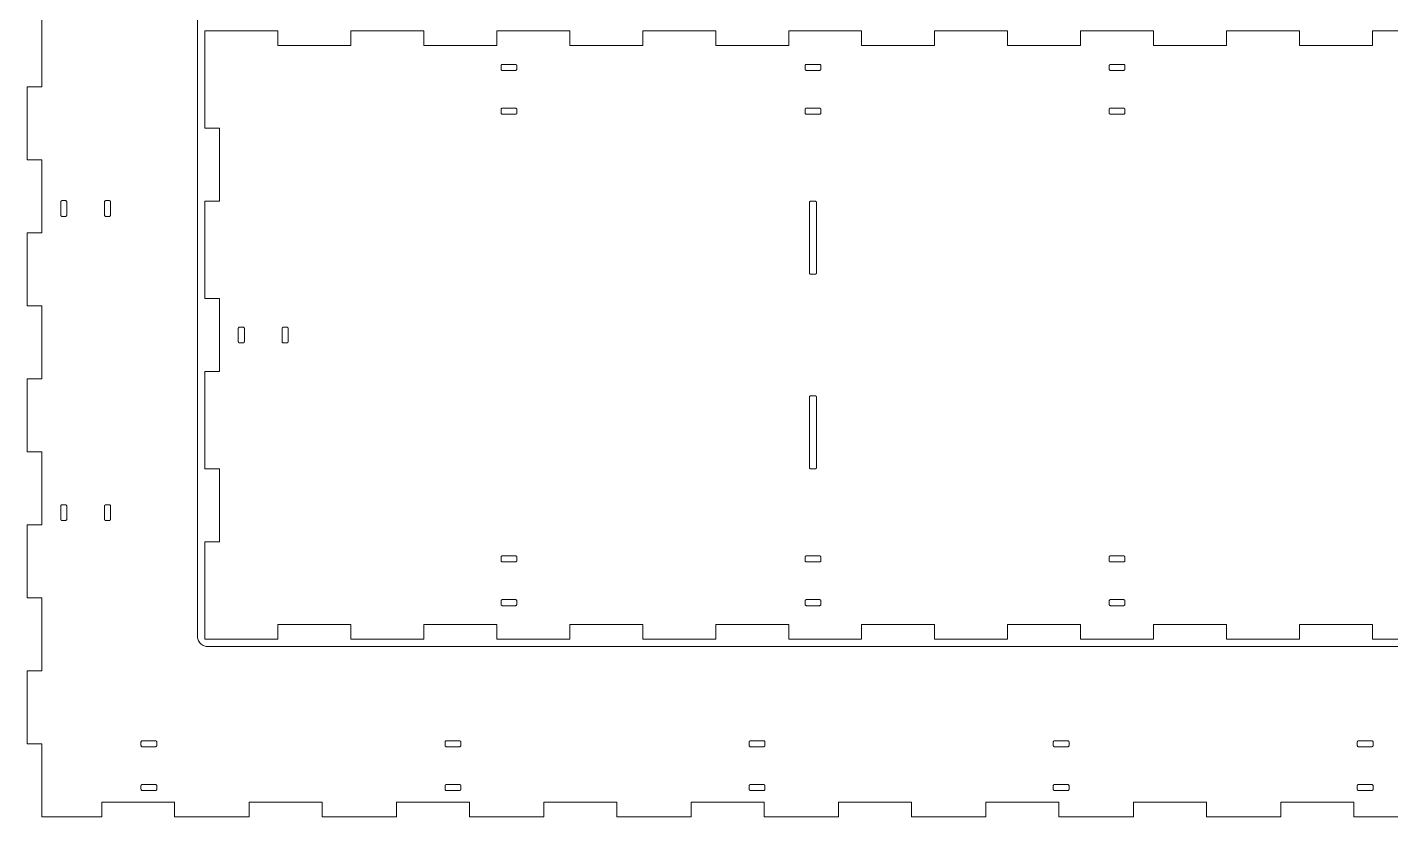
# Model space of a CAD drawing. Header units: millimetres. Extents: x 0 to 3016, y 0 to 2002.
# Drawn here: x 2016 to 2576, y 0 to 324 of the extents above; entities that cross this region are included whole.
import ezdxf

# ---------------------------------------------------------------- set-up
doc = ezdxf.new("R2010")
doc.units = ezdxf.units.MM
doc.layers.add('CORTE', color=1, linetype='Continuous', lineweight=0)

msp = doc.modelspace()

# ---------------------------------------------------------------- linework, layer by layer
at = {"layer": 'CORTE'}
for points in [[(2086, 676), (2086, 74), (2086.025151, 73.552142), (2086.100288, 73.109916), (2086.224467, 72.678884), (2086.396125, 72.264465), (2086.613103, 71.871872), (2086.872674, 71.506041), (2087.171573, 71.171573), (2087.506041, 70.872674), (2087.871872, 70.613103), (2088.264465, 70.396125), (2088.678884, 70.224467), (2089.109916, 70.100288), (2089.552142, 70.025151), (2090, 70), (2942, 70)], [(2022, 330), (2022, 300), (2016, 300), (2016, 270), (2022, 270), (2022, 240), (2016, 240), (2016, 210), (2022, 210), (2022, 180), (2016, 180), (2016, 150), (2022, 150), (2022, 120), (2016, 120), (2016, 90), (2022, 90), (2022, 60), (2016, 60), (2016, 30), (2022, 30), (2022, 0), (2046.588235, 0), (2046.588235, 6), (2076.588235, 6), (2076.588235, 0), (2107.176471, 0), (2107.176471, 6), (2137.176471, 6), (2137.176471, 0), (2167.764706, 0), (2167.764706, 6), (2197.764706, 6), (2197.764706, 0), (2228.352941, 0), (2228.352941, 6), (2258.352941, 6), (2258.352941, 0), (2288.941176, 0), (2288.941176, 6), (2318.941176, 6), (2318.941176, 0), (2349.529412, 0), (2349.529412, 6), (2379.529412, 6), (2379.529412, 0), (2410.117647, 0), (2410.117647, 6), (2440.117647, 6), (2440.117647, 0), (2470.705882, 0), (2470.705882, 6), (2500.705882, 6), (2500.705882, 0), (2531.294118, 0), (2531.294118, 6), (2561.294118, 6), (2561.294118, 0), (2591.882353, 0)], [(2599, 323), (2569, 323), (2569, 317), (2539, 317), (2539, 323), (2509, 323), (2509, 317), (2479, 317), (2479, 323), (2449, 323), (2449, 317), (2419, 317), (2419, 323), (2389, 323), (2389, 317), (2359, 317), (2359, 323), (2329, 323), (2329, 317), (2299, 317), (2299, 323), (2269, 323), (2269, 317), (2239, 317), (2239, 323), (2209, 323), (2209, 317), (2179, 317), (2179, 323), (2149, 323), (2149, 317), (2119, 317), (2119, 323), (2089, 323), (2089, 283), (2095, 283), (2095, 253), (2089, 253), (2089, 213), (2095, 213), (2095, 183), (2089, 183), (2089, 143), (2095, 143), (2095, 113), (2089, 113), (2089, 73), (2089, 73), (2119, 73), (2119, 79), (2149, 79), (2149, 73), (2179, 73), (2179, 79), (2209, 79), (2209, 73), (2239, 73), (2239, 79), (2269, 79), (2269, 73), (2299, 73), (2299, 79), (2329, 79), (2329, 73), (2359, 73), (2359, 79), (2389, 79), (2389, 73), (2419, 73), (2419, 79), (2449, 79), (2449, 73), (2479, 73), (2479, 79), (2509, 79), (2509, 73), (2539, 73), (2539, 79), (2569, 79), (2569, 73), (2599, 73)]]:
    msp.add_lwpolyline(points, dxfattribs=at)
for points in [[(2216.65, 306.75), (2216.717179, 306.753773), (2216.783513, 306.765043), (2216.848167, 306.78367), (2216.91033, 306.809419), (2216.969219, 306.841965), (2217.024094, 306.880901), (2217.074264, 306.925736), (2217.119099, 306.975906), (2217.158035, 307.030781), (2217.190581, 307.08967), (2217.21633, 307.151833), (2217.234957, 307.216487), (2217.246227, 307.282821), (2217.25, 307.35), (2217.25, 308.65), (2217.246227, 308.717179), (2217.234957, 308.783513), (2217.21633, 308.848167), (2217.190581, 308.91033), (2217.158035, 308.969219), (2217.119099, 309.024094), (2217.074264, 309.074264), (2217.024094, 309.119099), (2216.969219, 309.158035), (2216.91033, 309.190581), (2216.848167, 309.21633), (2216.783513, 309.234957), (2216.717179, 309.246227), (2216.65, 309.25), (2211.35, 309.25), (2211.282821, 309.246227), (2211.216487, 309.234957), (2211.151833, 309.21633), (2211.08967, 309.190581), (2211.030781, 309.158035), (2210.975906, 309.119099), (2210.925736, 309.074264), (2210.880901, 309.024094), (2210.841965, 308.969219), (2210.809419, 308.91033), (2210.78367, 308.848167), (2210.765043, 308.783513), (2210.753773, 308.717179), (2210.75, 308.65), (2210.75, 307.35), (2210.753773, 307.282821), (2210.765043, 307.216487), (2210.78367, 307.151833), (2210.809419, 307.08967), (2210.841965, 307.030781), (2210.880901, 306.975906), (2210.925736, 306.925736), (2210.975906, 306.880901), (2211.030781, 306.841965), (2211.08967, 306.809419), (2211.151833, 306.78367), (2211.216487, 306.765043), (2211.282821, 306.753773), (2211.35, 306.75)], [(2341.65, 306.75), (2341.717179, 306.753773), (2341.783513, 306.765043), (2341.848167, 306.78367), (2341.91033, 306.809419), (2341.969219, 306.841965), (2342.024094, 306.880901), (2342.074264, 306.925736), (2342.119099, 306.975906), (2342.158035, 307.030781), (2342.190581, 307.08967), (2342.21633, 307.151833), (2342.234957, 307.216487), (2342.246227, 307.282821), (2342.25, 307.35), (2342.25, 308.65), (2342.246227, 308.717179), (2342.234957, 308.783513), (2342.21633, 308.848167), (2342.190581, 308.91033), (2342.158035, 308.969219), (2342.119099, 309.024094), (2342.074264, 309.074264), (2342.024094, 309.119099), (2341.969219, 309.158035), (2341.91033, 309.190581), (2341.848167, 309.21633), (2341.783513, 309.234957), (2341.717179, 309.246227), (2341.65, 309.25), (2336.35, 309.25), (2336.282821, 309.246227), (2336.216487, 309.234957), (2336.151833, 309.21633), (2336.08967, 309.190581), (2336.030781, 309.158035), (2335.975906, 309.119099), (2335.925736, 309.074264), (2335.880901, 309.024094), (2335.841965, 308.969219), (2335.809419, 308.91033), (2335.78367, 308.848167), (2335.765043, 308.783513), (2335.753773, 308.717179), (2335.75, 308.65), (2335.75, 307.35), (2335.753773, 307.282821), (2335.765043, 307.216487), (2335.78367, 307.151833), (2335.809419, 307.08967), (2335.841965, 307.030781), (2335.880901, 306.975906), (2335.925736, 306.925736), (2335.975906, 306.880901), (2336.030781, 306.841965), (2336.08967, 306.809419), (2336.151833, 306.78367), (2336.216487, 306.765043), (2336.282821, 306.753773), (2336.35, 306.75)], [(2466.65, 306.75), (2466.717179, 306.753773), (2466.783513, 306.765043), (2466.848167, 306.78367), (2466.91033, 306.809419), (2466.969219, 306.841965), (2467.024094, 306.880901), (2467.074264, 306.925736), (2467.119099, 306.975906), (2467.158035, 307.030781), (2467.190581, 307.08967), (2467.21633, 307.151833), (2467.234957, 307.216487), (2467.246227, 307.282821), (2467.25, 307.35), (2467.25, 308.65), (2467.246227, 308.717179), (2467.234957, 308.783513), (2467.21633, 308.848167), (2467.190581, 308.91033), (2467.158035, 308.969219), (2467.119099, 309.024094), (2467.074264, 309.074264), (2467.024094, 309.119099), (2466.969219, 309.158035), (2466.91033, 309.190581), (2466.848167, 309.21633), (2466.783513, 309.234957), (2466.717179, 309.246227), (2466.65, 309.25), (2461.35, 309.25), (2461.282821, 309.246227), (2461.216487, 309.234957), (2461.151833, 309.21633), (2461.08967, 309.190581), (2461.030781, 309.158035), (2460.975906, 309.119099), (2460.925736, 309.074264), (2460.880901, 309.024094), (2460.841965, 308.969219), (2460.809419, 308.91033), (2460.78367, 308.848167), (2460.765043, 308.783513), (2460.753773, 308.717179), (2460.75, 308.65), (2460.75, 307.35), (2460.753773, 307.282821), (2460.765043, 307.216487), (2460.78367, 307.151833), (2460.809419, 307.08967), (2460.841965, 307.030781), (2460.880901, 306.975906), (2460.925736, 306.925736), (2460.975906, 306.880901), (2461.030781, 306.841965), (2461.08967, 306.809419), (2461.151833, 306.78367), (2461.216487, 306.765043), (2461.282821, 306.753773), (2461.35, 306.75)], [(2216.65, 288.75), (2216.717179, 288.753773), (2216.783513, 288.765043), (2216.848167, 288.78367), (2216.91033, 288.809419), (2216.969219, 288.841965), (2217.024094, 288.880901), (2217.074264, 288.925736), (2217.119099, 288.975906), (2217.158035, 289.030781), (2217.190581, 289.08967), (2217.21633, 289.151833), (2217.234957, 289.216487), (2217.246227, 289.282821), (2217.25, 289.35), (2217.25, 290.65), (2217.246227, 290.717179), (2217.234957, 290.783513), (2217.21633, 290.848167), (2217.190581, 290.91033), (2217.158035, 290.969219), (2217.119099, 291.024094), (2217.074264, 291.074264), (2217.024094, 291.119099), (2216.969219, 291.158035), (2216.91033, 291.190581), (2216.848167, 291.21633), (2216.783513, 291.234957), (2216.717179, 291.246227), (2216.65, 291.25), (2211.35, 291.25), (2211.282821, 291.246227), (2211.216487, 291.234957), (2211.151833, 291.21633), (2211.08967, 291.190581), (2211.030781, 291.158035), (2210.975906, 291.119099), (2210.925736, 291.074264), (2210.880901, 291.024094), (2210.841965, 290.969219), (2210.809419, 290.91033), (2210.78367, 290.848167), (2210.765043, 290.783513), (2210.753773, 290.717179), (2210.75, 290.65), (2210.75, 289.35), (2210.753773, 289.282821), (2210.765043, 289.216487), (2210.78367, 289.151833), (2210.809419, 289.08967), (2210.841965, 289.030781), (2210.880901, 288.975906), (2210.925736, 288.925736), (2210.975906, 288.880901), (2211.030781, 288.841965), (2211.08967, 288.809419), (2211.151833, 288.78367), (2211.216487, 288.765043), (2211.282821, 288.753773), (2211.35, 288.75)], [(2341.65, 288.75), (2341.717179, 288.753773), (2341.783513, 288.765043), (2341.848167, 288.78367), (2341.91033, 288.809419), (2341.969219, 288.841965), (2342.024094, 288.880901), (2342.074264, 288.925736), (2342.119099, 288.975906), (2342.158035, 289.030781), (2342.190581, 289.08967), (2342.21633, 289.151833), (2342.234957, 289.216487), (2342.246227, 289.282821), (2342.25, 289.35), (2342.25, 290.65), (2342.246227, 290.717179), (2342.234957, 290.783513), (2342.21633, 290.848167), (2342.190581, 290.91033), (2342.158035, 290.969219), (2342.119099, 291.024094), (2342.074264, 291.074264), (2342.024094, 291.119099), (2341.969219, 291.158035), (2341.91033, 291.190581), (2341.848167, 291.21633), (2341.783513, 291.234957), (2341.717179, 291.246227), (2341.65, 291.25), (2336.35, 291.25), (2336.282821, 291.246227), (2336.216487, 291.234957), (2336.151833, 291.21633), (2336.08967, 291.190581), (2336.030781, 291.158035), (2335.975906, 291.119099), (2335.925736, 291.074264), (2335.880901, 291.024094), (2335.841965, 290.969219), (2335.809419, 290.91033), (2335.78367, 290.848167), (2335.765043, 290.783513), (2335.753773, 290.717179), (2335.75, 290.65), (2335.75, 289.35), (2335.753773, 289.282821), (2335.765043, 289.216487), (2335.78367, 289.151833), (2335.809419, 289.08967), (2335.841965, 289.030781), (2335.880901, 288.975906), (2335.925736, 288.925736), (2335.975906, 288.880901), (2336.030781, 288.841965), (2336.08967, 288.809419), (2336.151833, 288.78367), (2336.216487, 288.765043), (2336.282821, 288.753773), (2336.35, 288.75)], [(2466.65, 288.75), (2466.717179, 288.753773), (2466.783513, 288.765043), (2466.848167, 288.78367), (2466.91033, 288.809419), (2466.969219, 288.841965), (2467.024094, 288.880901), (2467.074264, 288.925736), (2467.119099, 288.975906), (2467.158035, 289.030781), (2467.190581, 289.08967), (2467.21633, 289.151833), (2467.234957, 289.216487), (2467.246227, 289.282821), (2467.25, 289.35), (2467.25, 290.65), (2467.246227, 290.717179), (2467.234957, 290.783513), (2467.21633, 290.848167), (2467.190581, 290.91033), (2467.158035, 290.969219), (2467.119099, 291.024094), (2467.074264, 291.074264), (2467.024094, 291.119099), (2466.969219, 291.158035), (2466.91033, 291.190581), (2466.848167, 291.21633), (2466.783513, 291.234957), (2466.717179, 291.246227), (2466.65, 291.25), (2461.35, 291.25), (2461.282821, 291.246227), (2461.216487, 291.234957), (2461.151833, 291.21633), (2461.08967, 291.190581), (2461.030781, 291.158035), (2460.975906, 291.119099), (2460.925736, 291.074264), (2460.880901, 291.024094), (2460.841965, 290.969219), (2460.809419, 290.91033), (2460.78367, 290.848167), (2460.765043, 290.783513), (2460.753773, 290.717179), (2460.75, 290.65), (2460.75, 289.35), (2460.753773, 289.282821), (2460.765043, 289.216487), (2460.78367, 289.151833), (2460.809419, 289.08967), (2460.841965, 289.030781), (2460.880901, 288.975906), (2460.925736, 288.925736), (2460.975906, 288.880901), (2461.030781, 288.841965), (2461.08967, 288.809419), (2461.151833, 288.78367), (2461.216487, 288.765043), (2461.282821, 288.753773), (2461.35, 288.75)], [(2032.25, 252.65), (2032.246227, 252.717179), (2032.234957, 252.783513), (2032.21633, 252.848167), (2032.190581, 252.91033), (2032.158035, 252.969219), (2032.119099, 253.024094), (2032.074264, 253.074264), (2032.024094, 253.119099), (2031.969219, 253.158035), (2031.91033, 253.190581), (2031.848167, 253.21633), (2031.783513, 253.234957), (2031.717179, 253.246227), (2031.65, 253.25), (2030.35, 253.25), (2030.282821, 253.246227), (2030.216487, 253.234957), (2030.151833, 253.21633), (2030.08967, 253.190581), (2030.030781, 253.158035), (2029.975906, 253.119099), (2029.925736, 253.074264), (2029.880901, 253.024094), (2029.841965, 252.969219), (2029.809419, 252.91033), (2029.78367, 252.848167), (2029.765043, 252.783513), (2029.753773, 252.717179), (2029.75, 252.65), (2029.75, 247.35), (2029.753773, 247.282821), (2029.765043, 247.216487), (2029.78367, 247.151833), (2029.809419, 247.08967), (2029.841965, 247.030781), (2029.880901, 246.975906), (2029.925736, 246.925736), (2029.975906, 246.880901), (2030.030781, 246.841965), (2030.08967, 246.809419), (2030.151833, 246.78367), (2030.216487, 246.765043), (2030.282821, 246.753773), (2030.35, 246.75), (2031.65, 246.75), (2031.717179, 246.753773), (2031.783513, 246.765043), (2031.848167, 246.78367), (2031.91033, 246.809419), (2031.969219, 246.841965), (2032.024094, 246.880901), (2032.074264, 246.925736), (2032.119099, 246.975906), (2032.158035, 247.030781), (2032.190581, 247.08967), (2032.21633, 247.151833), (2032.234957, 247.216487), (2032.246227, 247.282821), (2032.25, 247.35)], [(2050.25, 252.65), (2050.246227, 252.717179), (2050.234957, 252.783513), (2050.21633, 252.848167), (2050.190581, 252.91033), (2050.158035, 252.969219), (2050.119099, 253.024094), (2050.074264, 253.074264), (2050.024094, 253.119099), (2049.969219, 253.158035), (2049.91033, 253.190581), (2049.848167, 253.21633), (2049.783513, 253.234957), (2049.717179, 253.246227), (2049.65, 253.25), (2048.35, 253.25), (2048.282821, 253.246227), (2048.216487, 253.234957), (2048.151833, 253.21633), (2048.08967, 253.190581), (2048.030781, 253.158035), (2047.975906, 253.119099), (2047.925736, 253.074264), (2047.880901, 253.024094), (2047.841965, 252.969219), (2047.809419, 252.91033), (2047.78367, 252.848167), (2047.765043, 252.783513), (2047.753773, 252.717179), (2047.75, 252.65), (2047.75, 247.35), (2047.753773, 247.282821), (2047.765043, 247.216487), (2047.78367, 247.151833), (2047.809419, 247.08967), (2047.841965, 247.030781), (2047.880901, 246.975906), (2047.925736, 246.925736), (2047.975906, 246.880901), (2048.030781, 246.841965), (2048.08967, 246.809419), (2048.151833, 246.78367), (2048.216487, 246.765043), (2048.282821, 246.753773), (2048.35, 246.75), (2049.65, 246.75), (2049.717179, 246.753773), (2049.783513, 246.765043), (2049.848167, 246.78367), (2049.91033, 246.809419), (2049.969219, 246.841965), (2050.024094, 246.880901), (2050.074264, 246.925736), (2050.119099, 246.975906), (2050.158035, 247.030781), (2050.190581, 247.08967), (2050.21633, 247.151833), (2050.234957, 247.216487), (2050.246227, 247.282821), (2050.25, 247.35)], [(2339.9, 223), (2339.967179, 223.003773), (2340.033513, 223.015043), (2340.098167, 223.03367), (2340.16033, 223.059419), (2340.219219, 223.091965), (2340.274094, 223.130901), (2340.324264, 223.175736), (2340.369099, 223.225906), (2340.408035, 223.280781), (2340.440581, 223.33967), (2340.46633, 223.401833), (2340.484957, 223.466487), (2340.496227, 223.532821), (2340.5, 223.6), (2340.5, 252.4), (2340.496227, 252.467179), (2340.484957, 252.533513), (2340.46633, 252.598167), (2340.440581, 252.66033), (2340.408035, 252.719219), (2340.369099, 252.774094), (2340.324264, 252.824264), (2340.274094, 252.869099), (2340.219219, 252.908035), (2340.16033, 252.940581), (2340.098167, 252.96633), (2340.033513, 252.984957), (2339.967179, 252.996227), (2339.9, 253), (2338.1, 253), (2338.032821, 252.996227), (2337.966487, 252.984957), (2337.901833, 252.96633), (2337.83967, 252.940581), (2337.780781, 252.908035), (2337.725906, 252.869099), (2337.675736, 252.824264), (2337.630901, 252.774094), (2337.591965, 252.719219), (2337.559419, 252.66033), (2337.53367, 252.598167), (2337.515043, 252.533513), (2337.503773, 252.467179), (2337.5, 252.4), (2337.5, 223.6), (2337.503773, 223.532821), (2337.515043, 223.466487), (2337.53367, 223.401833), (2337.559419, 223.33967), (2337.591965, 223.280781), (2337.630901, 223.225906), (2337.675736, 223.175736), (2337.725906, 223.130901), (2337.780781, 223.091965), (2337.83967, 223.059419), (2337.901833, 223.03367), (2337.966487, 223.015043), (2338.032821, 223.003773), (2338.1, 223)], [(2104.65, 194.75), (2104.717179, 194.753773), (2104.783513, 194.765043), (2104.848167, 194.78367), (2104.91033, 194.809419), (2104.969219, 194.841965), (2105.024094, 194.880901), (2105.074264, 194.925736), (2105.119099, 194.975906), (2105.158035, 195.030781), (2105.190581, 195.08967), (2105.21633, 195.151833), (2105.234957, 195.216487), (2105.246227, 195.282821), (2105.25, 195.35), (2105.25, 200.65), (2105.246227, 200.717179), (2105.234957, 200.783513), (2105.21633, 200.848167), (2105.190581, 200.91033), (2105.158035, 200.969219), (2105.119099, 201.024094), (2105.074264, 201.074264), (2105.024094, 201.119099), (2104.969219, 201.158035), (2104.91033, 201.190581), (2104.848167, 201.21633), (2104.783513, 201.234957), (2104.717179, 201.246227), (2104.65, 201.25), (2103.35, 201.25), (2103.282821, 201.246227), (2103.216487, 201.234957), (2103.151833, 201.21633), (2103.08967, 201.190581), (2103.030781, 201.158035), (2102.975906, 201.119099), (2102.925736, 201.074264), (2102.880901, 201.024094), (2102.841965, 200.969219), (2102.809419, 200.91033), (2102.78367, 200.848167), (2102.765043, 200.783513), (2102.753773, 200.717179), (2102.75, 200.65), (2102.75, 195.35), (2102.753773, 195.282821), (2102.765043, 195.216487), (2102.78367, 195.151833), (2102.809419, 195.08967), (2102.841965, 195.030781), (2102.880901, 194.975906), (2102.925736, 194.925736), (2102.975906, 194.880901), (2103.030781, 194.841965), (2103.08967, 194.809419), (2103.151833, 194.78367), (2103.216487, 194.765043), (2103.282821, 194.753773), (2103.35, 194.75)], [(2122.65, 194.75), (2122.717179, 194.753773), (2122.783513, 194.765043), (2122.848167, 194.78367), (2122.91033, 194.809419), (2122.969219, 194.841965), (2123.024094, 194.880901), (2123.074264, 194.925736), (2123.119099, 194.975906), (2123.158035, 195.030781), (2123.190581, 195.08967), (2123.21633, 195.151833), (2123.234957, 195.216487), (2123.246227, 195.282821), (2123.25, 195.35), (2123.25, 200.65), (2123.246227, 200.717179), (2123.234957, 200.783513), (2123.21633, 200.848167), (2123.190581, 200.91033), (2123.158035, 200.969219), (2123.119099, 201.024094), (2123.074264, 201.074264), (2123.024094, 201.119099), (2122.969219, 201.158035), (2122.91033, 201.190581), (2122.848167, 201.21633), (2122.783513, 201.234957), (2122.717179, 201.246227), (2122.65, 201.25), (2121.35, 201.25), (2121.282821, 201.246227), (2121.216487, 201.234957), (2121.151833, 201.21633), (2121.08967, 201.190581), (2121.030781, 201.158035), (2120.975906, 201.119099), (2120.925736, 201.074264), (2120.880901, 201.024094), (2120.841965, 200.969219), (2120.809419, 200.91033), (2120.78367, 200.848167), (2120.765043, 200.783513), (2120.753773, 200.717179), (2120.75, 200.65), (2120.75, 195.35), (2120.753773, 195.282821), (2120.765043, 195.216487), (2120.78367, 195.151833), (2120.809419, 195.08967), (2120.841965, 195.030781), (2120.880901, 194.975906), (2120.925736, 194.925736), (2120.975906, 194.880901), (2121.030781, 194.841965), (2121.08967, 194.809419), (2121.151833, 194.78367), (2121.216487, 194.765043), (2121.282821, 194.753773), (2121.35, 194.75)], [(2339.9, 143), (2339.967179, 143.003773), (2340.033513, 143.015043), (2340.098167, 143.03367), (2340.16033, 143.059419), (2340.219219, 143.091965), (2340.274094, 143.130901), (2340.324264, 143.175736), (2340.369099, 143.225906), (2340.408035, 143.280781), (2340.440581, 143.33967), (2340.46633, 143.401833), (2340.484957, 143.466487), (2340.496227, 143.532821), (2340.5, 143.6), (2340.5, 172.4), (2340.496227, 172.467179), (2340.484957, 172.533513), (2340.46633, 172.598167), (2340.440581, 172.66033), (2340.408035, 172.719219), (2340.369099, 172.774094), (2340.324264, 172.824264), (2340.274094, 172.869099), (2340.219219, 172.908035), (2340.16033, 172.940581), (2340.098167, 172.96633), (2340.033513, 172.984957), (2339.967179, 172.996227), (2339.9, 173), (2338.1, 173), (2338.032821, 172.996227), (2337.966487, 172.984957), (2337.901833, 172.96633), (2337.83967, 172.940581), (2337.780781, 172.908035), (2337.725906, 172.869099), (2337.675736, 172.824264), (2337.630901, 172.774094), (2337.591965, 172.719219), (2337.559419, 172.66033), (2337.53367, 172.598167), (2337.515043, 172.533513), (2337.503773, 172.467179), (2337.5, 172.4), (2337.5, 143.6), (2337.503773, 143.532821), (2337.515043, 143.466487), (2337.53367, 143.401833), (2337.559419, 143.33967), (2337.591965, 143.280781), (2337.630901, 143.225906), (2337.675736, 143.175736), (2337.725906, 143.130901), (2337.780781, 143.091965), (2337.83967, 143.059419), (2337.901833, 143.03367), (2337.966487, 143.015043), (2338.032821, 143.003773), (2338.1, 143)], [(2032.25, 127.65), (2032.246227, 127.717179), (2032.234957, 127.783513), (2032.21633, 127.848167), (2032.190581, 127.91033), (2032.158035, 127.969219), (2032.119099, 128.024094), (2032.074264, 128.074264), (2032.024094, 128.119099), (2031.969219, 128.158035), (2031.91033, 128.190581), (2031.848167, 128.21633), (2031.783513, 128.234957), (2031.717179, 128.246227), (2031.65, 128.25), (2030.35, 128.25), (2030.282821, 128.246227), (2030.216487, 128.234957), (2030.151833, 128.21633), (2030.08967, 128.190581), (2030.030781, 128.158035), (2029.975906, 128.119099), (2029.925736, 128.074264), (2029.880901, 128.024094), (2029.841965, 127.969219), (2029.809419, 127.91033), (2029.78367, 127.848167), (2029.765043, 127.783513), (2029.753773, 127.717179), (2029.75, 127.65), (2029.75, 122.35), (2029.753773, 122.282821), (2029.765043, 122.216487), (2029.78367, 122.151833), (2029.809419, 122.08967), (2029.841965, 122.030781), (2029.880901, 121.975906), (2029.925736, 121.925736), (2029.975906, 121.880901), (2030.030781, 121.841965), (2030.08967, 121.809419), (2030.151833, 121.78367), (2030.216487, 121.765043), (2030.282821, 121.753773), (2030.35, 121.75), (2031.65, 121.75), (2031.717179, 121.753773), (2031.783513, 121.765043), (2031.848167, 121.78367), (2031.91033, 121.809419), (2031.969219, 121.841965), (2032.024094, 121.880901), (2032.074264, 121.925736), (2032.119099, 121.975906), (2032.158035, 122.030781), (2032.190581, 122.08967), (2032.21633, 122.151833), (2032.234957, 122.216487), (2032.246227, 122.282821), (2032.25, 122.35)], [(2050.25, 127.65), (2050.246227, 127.717179), (2050.234957, 127.783513), (2050.21633, 127.848167), (2050.190581, 127.91033), (2050.158035, 127.969219), (2050.119099, 128.024094), (2050.074264, 128.074264), (2050.024094, 128.119099), (2049.969219, 128.158035), (2049.91033, 128.190581), (2049.848167, 128.21633), (2049.783513, 128.234957), (2049.717179, 128.246227), (2049.65, 128.25), (2048.35, 128.25), (2048.282821, 128.246227), (2048.216487, 128.234957), (2048.151833, 128.21633), (2048.08967, 128.190581), (2048.030781, 128.158035), (2047.975906, 128.119099), (2047.925736, 128.074264), (2047.880901, 128.024094), (2047.841965, 127.969219), (2047.809419, 127.91033), (2047.78367, 127.848167), (2047.765043, 127.783513), (2047.753773, 127.717179), (2047.75, 127.65), (2047.75, 122.35), (2047.753773, 122.282821), (2047.765043, 122.216487), (2047.78367, 122.151833), (2047.809419, 122.08967), (2047.841965, 122.030781), (2047.880901, 121.975906), (2047.925736, 121.925736), (2047.975906, 121.880901), (2048.030781, 121.841965), (2048.08967, 121.809419), (2048.151833, 121.78367), (2048.216487, 121.765043), (2048.282821, 121.753773), (2048.35, 121.75), (2049.65, 121.75), (2049.717179, 121.753773), (2049.783513, 121.765043), (2049.848167, 121.78367), (2049.91033, 121.809419), (2049.969219, 121.841965), (2050.024094, 121.880901), (2050.074264, 121.925736), (2050.119099, 121.975906), (2050.158035, 122.030781), (2050.190581, 122.08967), (2050.21633, 122.151833), (2050.234957, 122.216487), (2050.246227, 122.282821), (2050.25, 122.35)], [(2216.65, 104.75), (2216.717179, 104.753773), (2216.783513, 104.765043), (2216.848167, 104.78367), (2216.91033, 104.809419), (2216.969219, 104.841965), (2217.024094, 104.880901), (2217.074264, 104.925736), (2217.119099, 104.975906), (2217.158035, 105.030781), (2217.190581, 105.08967), (2217.21633, 105.151833), (2217.234957, 105.216487), (2217.246227, 105.282821), (2217.25, 105.35), (2217.25, 106.65), (2217.246227, 106.717179), (2217.234957, 106.783513), (2217.21633, 106.848167), (2217.190581, 106.91033), (2217.158035, 106.969219), (2217.119099, 107.024094), (2217.074264, 107.074264), (2217.024094, 107.119099), (2216.969219, 107.158035), (2216.91033, 107.190581), (2216.848167, 107.21633), (2216.783513, 107.234957), (2216.717179, 107.246227), (2216.65, 107.25), (2211.35, 107.25), (2211.282821, 107.246227), (2211.216487, 107.234957), (2211.151833, 107.21633), (2211.08967, 107.190581), (2211.030781, 107.158035), (2210.975906, 107.119099), (2210.925736, 107.074264), (2210.880901, 107.024094), (2210.841965, 106.969219), (2210.809419, 106.91033), (2210.78367, 106.848167), (2210.765043, 106.783513), (2210.753773, 106.717179), (2210.75, 106.65), (2210.75, 105.35), (2210.753773, 105.282821), (2210.765043, 105.216487), (2210.78367, 105.151833), (2210.809419, 105.08967), (2210.841965, 105.030781), (2210.880901, 104.975906), (2210.925736, 104.925736), (2210.975906, 104.880901), (2211.030781, 104.841965), (2211.08967, 104.809419), (2211.151833, 104.78367), (2211.216487, 104.765043), (2211.282821, 104.753773), (2211.35, 104.75)], [(2341.65, 104.75), (2341.717179, 104.753773), (2341.783513, 104.765043), (2341.848167, 104.78367), (2341.91033, 104.809419), (2341.969219, 104.841965), (2342.024094, 104.880901), (2342.074264, 104.925736), (2342.119099, 104.975906), (2342.158035, 105.030781), (2342.190581, 105.08967), (2342.21633, 105.151833), (2342.234957, 105.216487), (2342.246227, 105.282821), (2342.25, 105.35), (2342.25, 106.65), (2342.246227, 106.717179), (2342.234957, 106.783513), (2342.21633, 106.848167), (2342.190581, 106.91033), (2342.158035, 106.969219), (2342.119099, 107.024094), (2342.074264, 107.074264), (2342.024094, 107.119099), (2341.969219, 107.158035), (2341.91033, 107.190581), (2341.848167, 107.21633), (2341.783513, 107.234957), (2341.717179, 107.246227), (2341.65, 107.25), (2336.35, 107.25), (2336.282821, 107.246227), (2336.216487, 107.234957), (2336.151833, 107.21633), (2336.08967, 107.190581), (2336.030781, 107.158035), (2335.975906, 107.119099), (2335.925736, 107.074264), (2335.880901, 107.024094), (2335.841965, 106.969219), (2335.809419, 106.91033), (2335.78367, 106.848167), (2335.765043, 106.783513), (2335.753773, 106.717179), (2335.75, 106.65), (2335.75, 105.35), (2335.753773, 105.282821), (2335.765043, 105.216487), (2335.78367, 105.151833), (2335.809419, 105.08967), (2335.841965, 105.030781), (2335.880901, 104.975906), (2335.925736, 104.925736), (2335.975906, 104.880901), (2336.030781, 104.841965), (2336.08967, 104.809419), (2336.151833, 104.78367), (2336.216487, 104.765043), (2336.282821, 104.753773), (2336.35, 104.75)], [(2466.65, 104.75), (2466.717179, 104.753773), (2466.783513, 104.765043), (2466.848167, 104.78367), (2466.91033, 104.809419), (2466.969219, 104.841965), (2467.024094, 104.880901), (2467.074264, 104.925736), (2467.119099, 104.975906), (2467.158035, 105.030781), (2467.190581, 105.08967), (2467.21633, 105.151833), (2467.234957, 105.216487), (2467.246227, 105.282821), (2467.25, 105.35), (2467.25, 106.65), (2467.246227, 106.717179), (2467.234957, 106.783513), (2467.21633, 106.848167), (2467.190581, 106.91033), (2467.158035, 106.969219), (2467.119099, 107.024094), (2467.074264, 107.074264), (2467.024094, 107.119099), (2466.969219, 107.158035), (2466.91033, 107.190581), (2466.848167, 107.21633), (2466.783513, 107.234957), (2466.717179, 107.246227), (2466.65, 107.25), (2461.35, 107.25), (2461.282821, 107.246227), (2461.216487, 107.234957), (2461.151833, 107.21633), (2461.08967, 107.190581), (2461.030781, 107.158035), (2460.975906, 107.119099), (2460.925736, 107.074264), (2460.880901, 107.024094), (2460.841965, 106.969219), (2460.809419, 106.91033), (2460.78367, 106.848167), (2460.765043, 106.783513), (2460.753773, 106.717179), (2460.75, 106.65), (2460.75, 105.35), (2460.753773, 105.282821), (2460.765043, 105.216487), (2460.78367, 105.151833), (2460.809419, 105.08967), (2460.841965, 105.030781), (2460.880901, 104.975906), (2460.925736, 104.925736), (2460.975906, 104.880901), (2461.030781, 104.841965), (2461.08967, 104.809419), (2461.151833, 104.78367), (2461.216487, 104.765043), (2461.282821, 104.753773), (2461.35, 104.75)], [(2216.65, 86.75), (2216.717179, 86.753773), (2216.783513, 86.765043), (2216.848167, 86.78367), (2216.91033, 86.809419), (2216.969219, 86.841965), (2217.024094, 86.880901), (2217.074264, 86.925736), (2217.119099, 86.975906), (2217.158035, 87.030781), (2217.190581, 87.08967), (2217.21633, 87.151833), (2217.234957, 87.216487), (2217.246227, 87.282821), (2217.25, 87.35), (2217.25, 88.65), (2217.246227, 88.717179), (2217.234957, 88.783513), (2217.21633, 88.848167), (2217.190581, 88.91033), (2217.158035, 88.969219), (2217.119099, 89.024094), (2217.074264, 89.074264), (2217.024094, 89.119099), (2216.969219, 89.158035), (2216.91033, 89.190581), (2216.848167, 89.21633), (2216.783513, 89.234957), (2216.717179, 89.246227), (2216.65, 89.25), (2211.35, 89.25), (2211.282821, 89.246227), (2211.216487, 89.234957), (2211.151833, 89.21633), (2211.08967, 89.190581), (2211.030781, 89.158035), (2210.975906, 89.119099), (2210.925736, 89.074264), (2210.880901, 89.024094), (2210.841965, 88.969219), (2210.809419, 88.91033), (2210.78367, 88.848167), (2210.765043, 88.783513), (2210.753773, 88.717179), (2210.75, 88.65), (2210.75, 87.35), (2210.753773, 87.282821), (2210.765043, 87.216487), (2210.78367, 87.151833), (2210.809419, 87.08967), (2210.841965, 87.030781), (2210.880901, 86.975906), (2210.925736, 86.925736), (2210.975906, 86.880901), (2211.030781, 86.841965), (2211.08967, 86.809419), (2211.151833, 86.78367), (2211.216487, 86.765043), (2211.282821, 86.753773), (2211.35, 86.75)], [(2341.65, 86.75), (2341.717179, 86.753773), (2341.783513, 86.765043), (2341.848167, 86.78367), (2341.91033, 86.809419), (2341.969219, 86.841965), (2342.024094, 86.880901), (2342.074264, 86.925736), (2342.119099, 86.975906), (2342.158035, 87.030781), (2342.190581, 87.08967), (2342.21633, 87.151833), (2342.234957, 87.216487), (2342.246227, 87.282821), (2342.25, 87.35), (2342.25, 88.65), (2342.246227, 88.717179), (2342.234957, 88.783513), (2342.21633, 88.848167), (2342.190581, 88.91033), (2342.158035, 88.969219), (2342.119099, 89.024094), (2342.074264, 89.074264), (2342.024094, 89.119099), (2341.969219, 89.158035), (2341.91033, 89.190581), (2341.848167, 89.21633), (2341.783513, 89.234957), (2341.717179, 89.246227), (2341.65, 89.25), (2336.35, 89.25), (2336.282821, 89.246227), (2336.216487, 89.234957), (2336.151833, 89.21633), (2336.08967, 89.190581), (2336.030781, 89.158035), (2335.975906, 89.119099), (2335.925736, 89.074264), (2335.880901, 89.024094), (2335.841965, 88.969219), (2335.809419, 88.91033), (2335.78367, 88.848167), (2335.765043, 88.783513), (2335.753773, 88.717179), (2335.75, 88.65), (2335.75, 87.35), (2335.753773, 87.282821), (2335.765043, 87.216487), (2335.78367, 87.151833), (2335.809419, 87.08967), (2335.841965, 87.030781), (2335.880901, 86.975906), (2335.925736, 86.925736), (2335.975906, 86.880901), (2336.030781, 86.841965), (2336.08967, 86.809419), (2336.151833, 86.78367), (2336.216487, 86.765043), (2336.282821, 86.753773), (2336.35, 86.75)], [(2466.65, 86.75), (2466.717179, 86.753773), (2466.783513, 86.765043), (2466.848167, 86.78367), (2466.91033, 86.809419), (2466.969219, 86.841965), (2467.024094, 86.880901), (2467.074264, 86.925736), (2467.119099, 86.975906), (2467.158035, 87.030781), (2467.190581, 87.08967), (2467.21633, 87.151833), (2467.234957, 87.216487), (2467.246227, 87.282821), (2467.25, 87.35), (2467.25, 88.65), (2467.246227, 88.717179), (2467.234957, 88.783513), (2467.21633, 88.848167), (2467.190581, 88.91033), (2467.158035, 88.969219), (2467.119099, 89.024094), (2467.074264, 89.074264), (2467.024094, 89.119099), (2466.969219, 89.158035), (2466.91033, 89.190581), (2466.848167, 89.21633), (2466.783513, 89.234957), (2466.717179, 89.246227), (2466.65, 89.25), (2461.35, 89.25), (2461.282821, 89.246227), (2461.216487, 89.234957), (2461.151833, 89.21633), (2461.08967, 89.190581), (2461.030781, 89.158035), (2460.975906, 89.119099), (2460.925736, 89.074264), (2460.880901, 89.024094), (2460.841965, 88.969219), (2460.809419, 88.91033), (2460.78367, 88.848167), (2460.765043, 88.783513), (2460.753773, 88.717179), (2460.75, 88.65), (2460.75, 87.35), (2460.753773, 87.282821), (2460.765043, 87.216487), (2460.78367, 87.151833), (2460.809419, 87.08967), (2460.841965, 87.030781), (2460.880901, 86.975906), (2460.925736, 86.925736), (2460.975906, 86.880901), (2461.030781, 86.841965), (2461.08967, 86.809419), (2461.151833, 86.78367), (2461.216487, 86.765043), (2461.282821, 86.753773), (2461.35, 86.75)], [(2069.25, 30.65), (2069.246227, 30.717179), (2069.234957, 30.783513), (2069.21633, 30.848167), (2069.190581, 30.91033), (2069.158035, 30.969219), (2069.119099, 31.024094), (2069.074264, 31.074264), (2069.024094, 31.119099), (2068.969219, 31.158035), (2068.91033, 31.190581), (2068.848167, 31.21633), (2068.783513, 31.234957), (2068.717179, 31.246227), (2068.65, 31.25), (2063.35, 31.25), (2063.282821, 31.246227), (2063.216487, 31.234957), (2063.151833, 31.21633), (2063.08967, 31.190581), (2063.030781, 31.158035), (2062.975906, 31.119099), (2062.925736, 31.074264), (2062.880901, 31.024094), (2062.841965, 30.969219), (2062.809419, 30.91033), (2062.78367, 30.848167), (2062.765043, 30.783513), (2062.753773, 30.717179), (2062.75, 30.65), (2062.75, 29.35), (2062.753773, 29.282821), (2062.765043, 29.216487), (2062.78367, 29.151833), (2062.809419, 29.08967), (2062.841965, 29.030781), (2062.880901, 28.975906), (2062.925736, 28.925736), (2062.975906, 28.880901), (2063.030781, 28.841965), (2063.08967, 28.809419), (2063.151833, 28.78367), (2063.216487, 28.765043), (2063.282821, 28.753773), (2063.35, 28.75), (2068.65, 28.75), (2068.717179, 28.753773), (2068.783513, 28.765043), (2068.848167, 28.78367), (2068.91033, 28.809419), (2068.969219, 28.841965), (2069.024094, 28.880901), (2069.074264, 28.925736), (2069.119099, 28.975906), (2069.158035, 29.030781), (2069.190581, 29.08967), (2069.21633, 29.151833), (2069.234957, 29.216487), (2069.246227, 29.282821), (2069.25, 29.35)], [(2194.25, 30.65), (2194.246227, 30.717179), (2194.234957, 30.783513), (2194.21633, 30.848167), (2194.190581, 30.91033), (2194.158035, 30.969219), (2194.119099, 31.024094), (2194.074264, 31.074264), (2194.024094, 31.119099), (2193.969219, 31.158035), (2193.91033, 31.190581), (2193.848167, 31.21633), (2193.783513, 31.234957), (2193.717179, 31.246227), (2193.65, 31.25), (2188.35, 31.25), (2188.282821, 31.246227), (2188.216487, 31.234957), (2188.151833, 31.21633), (2188.08967, 31.190581), (2188.030781, 31.158035), (2187.975906, 31.119099), (2187.925736, 31.074264), (2187.880901, 31.024094), (2187.841965, 30.969219), (2187.809419, 30.91033), (2187.78367, 30.848167), (2187.765043, 30.783513), (2187.753773, 30.717179), (2187.75, 30.65), (2187.75, 29.35), (2187.753773, 29.282821), (2187.765043, 29.216487), (2187.78367, 29.151833), (2187.809419, 29.08967), (2187.841965, 29.030781), (2187.880901, 28.975906), (2187.925736, 28.925736), (2187.975906, 28.880901), (2188.030781, 28.841965), (2188.08967, 28.809419), (2188.151833, 28.78367), (2188.216487, 28.765043), (2188.282821, 28.753773), (2188.35, 28.75), (2193.65, 28.75), (2193.717179, 28.753773), (2193.783513, 28.765043), (2193.848167, 28.78367), (2193.91033, 28.809419), (2193.969219, 28.841965), (2194.024094, 28.880901), (2194.074264, 28.925736), (2194.119099, 28.975906), (2194.158035, 29.030781), (2194.190581, 29.08967), (2194.21633, 29.151833), (2194.234957, 29.216487), (2194.246227, 29.282821), (2194.25, 29.35)], [(2319.25, 30.65), (2319.246227, 30.717179), (2319.234957, 30.783513), (2319.21633, 30.848167), (2319.190581, 30.91033), (2319.158035, 30.969219), (2319.119099, 31.024094), (2319.074264, 31.074264), (2319.024094, 31.119099), (2318.969219, 31.158035), (2318.91033, 31.190581), (2318.848167, 31.21633), (2318.783513, 31.234957), (2318.717179, 31.246227), (2318.65, 31.25), (2313.35, 31.25), (2313.282821, 31.246227), (2313.216487, 31.234957), (2313.151833, 31.21633), (2313.08967, 31.190581), (2313.030781, 31.158035), (2312.975906, 31.119099), (2312.925736, 31.074264), (2312.880901, 31.024094), (2312.841965, 30.969219), (2312.809419, 30.91033), (2312.78367, 30.848167), (2312.765043, 30.783513), (2312.753773, 30.717179), (2312.75, 30.65), (2312.75, 29.35), (2312.753773, 29.282821), (2312.765043, 29.216487), (2312.78367, 29.151833), (2312.809419, 29.08967), (2312.841965, 29.030781), (2312.880901, 28.975906), (2312.925736, 28.925736), (2312.975906, 28.880901), (2313.030781, 28.841965), (2313.08967, 28.809419), (2313.151833, 28.78367), (2313.216487, 28.765043), (2313.282821, 28.753773), (2313.35, 28.75), (2318.65, 28.75), (2318.717179, 28.753773), (2318.783513, 28.765043), (2318.848167, 28.78367), (2318.91033, 28.809419), (2318.969219, 28.841965), (2319.024094, 28.880901), (2319.074264, 28.925736), (2319.119099, 28.975906), (2319.158035, 29.030781), (2319.190581, 29.08967), (2319.21633, 29.151833), (2319.234957, 29.216487), (2319.246227, 29.282821), (2319.25, 29.35)], [(2444.25, 30.65), (2444.246227, 30.717179), (2444.234957, 30.783513), (2444.21633, 30.848167), (2444.190581, 30.91033), (2444.158035, 30.969219), (2444.119099, 31.024094), (2444.074264, 31.074264), (2444.024094, 31.119099), (2443.969219, 31.158035), (2443.91033, 31.190581), (2443.848167, 31.21633), (2443.783513, 31.234957), (2443.717179, 31.246227), (2443.65, 31.25), (2438.35, 31.25), (2438.282821, 31.246227), (2438.216487, 31.234957), (2438.151833, 31.21633), (2438.08967, 31.190581), (2438.030781, 31.158035), (2437.975906, 31.119099), (2437.925736, 31.074264), (2437.880901, 31.024094), (2437.841965, 30.969219), (2437.809419, 30.91033), (2437.78367, 30.848167), (2437.765043, 30.783513), (2437.753773, 30.717179), (2437.75, 30.65), (2437.75, 29.35), (2437.753773, 29.282821), (2437.765043, 29.216487), (2437.78367, 29.151833), (2437.809419, 29.08967), (2437.841965, 29.030781), (2437.880901, 28.975906), (2437.925736, 28.925736), (2437.975906, 28.880901), (2438.030781, 28.841965), (2438.08967, 28.809419), (2438.151833, 28.78367), (2438.216487, 28.765043), (2438.282821, 28.753773), (2438.35, 28.75), (2443.65, 28.75), (2443.717179, 28.753773), (2443.783513, 28.765043), (2443.848167, 28.78367), (2443.91033, 28.809419), (2443.969219, 28.841965), (2444.024094, 28.880901), (2444.074264, 28.925736), (2444.119099, 28.975906), (2444.158035, 29.030781), (2444.190581, 29.08967), (2444.21633, 29.151833), (2444.234957, 29.216487), (2444.246227, 29.282821), (2444.25, 29.35)], [(2569.25, 30.65), (2569.246227, 30.717179), (2569.234957, 30.783513), (2569.21633, 30.848167), (2569.190581, 30.91033), (2569.158035, 30.969219), (2569.119099, 31.024094), (2569.074264, 31.074264), (2569.024094, 31.119099), (2568.969219, 31.158035), (2568.91033, 31.190581), (2568.848167, 31.21633), (2568.783513, 31.234957), (2568.717179, 31.246227), (2568.65, 31.25), (2563.35, 31.25), (2563.282821, 31.246227), (2563.216487, 31.234957), (2563.151833, 31.21633), (2563.08967, 31.190581), (2563.030781, 31.158035), (2562.975906, 31.119099), (2562.925736, 31.074264), (2562.880901, 31.024094), (2562.841965, 30.969219), (2562.809419, 30.91033), (2562.78367, 30.848167), (2562.765043, 30.783513), (2562.753773, 30.717179), (2562.75, 30.65), (2562.75, 29.35), (2562.753773, 29.282821), (2562.765043, 29.216487), (2562.78367, 29.151833), (2562.809419, 29.08967), (2562.841965, 29.030781), (2562.880901, 28.975906), (2562.925736, 28.925736), (2562.975906, 28.880901), (2563.030781, 28.841965), (2563.08967, 28.809419), (2563.151833, 28.78367), (2563.216487, 28.765043), (2563.282821, 28.753773), (2563.35, 28.75), (2568.65, 28.75), (2568.717179, 28.753773), (2568.783513, 28.765043), (2568.848167, 28.78367), (2568.91033, 28.809419), (2568.969219, 28.841965), (2569.024094, 28.880901), (2569.074264, 28.925736), (2569.119099, 28.975906), (2569.158035, 29.030781), (2569.190581, 29.08967), (2569.21633, 29.151833), (2569.234957, 29.216487), (2569.246227, 29.282821), (2569.25, 29.35)], [(2069.25, 12.65), (2069.246227, 12.717179), (2069.234957, 12.783513), (2069.21633, 12.848167), (2069.190581, 12.91033), (2069.158035, 12.969219), (2069.119099, 13.024094), (2069.074264, 13.074264), (2069.024094, 13.119099), (2068.969219, 13.158035), (2068.91033, 13.190581), (2068.848167, 13.21633), (2068.783513, 13.234957), (2068.717179, 13.246227), (2068.65, 13.25), (2063.35, 13.25), (2063.282821, 13.246227), (2063.216487, 13.234957), (2063.151833, 13.21633), (2063.08967, 13.190581), (2063.030781, 13.158035), (2062.975906, 13.119099), (2062.925736, 13.074264), (2062.880901, 13.024094), (2062.841965, 12.969219), (2062.809419, 12.91033), (2062.78367, 12.848167), (2062.765043, 12.783513), (2062.753773, 12.717179), (2062.75, 12.65), (2062.75, 11.35), (2062.753773, 11.282821), (2062.765043, 11.216487), (2062.78367, 11.151833), (2062.809419, 11.08967), (2062.841965, 11.030781), (2062.880901, 10.975906), (2062.925736, 10.925736), (2062.975906, 10.880901), (2063.030781, 10.841965), (2063.08967, 10.809419), (2063.151833, 10.78367), (2063.216487, 10.765043), (2063.282821, 10.753773), (2063.35, 10.75), (2068.65, 10.75), (2068.717179, 10.753773), (2068.783513, 10.765043), (2068.848167, 10.78367), (2068.91033, 10.809419), (2068.969219, 10.841965), (2069.024094, 10.880901), (2069.074264, 10.925736), (2069.119099, 10.975906), (2069.158035, 11.030781), (2069.190581, 11.08967), (2069.21633, 11.151833), (2069.234957, 11.216487), (2069.246227, 11.282821), (2069.25, 11.35)], [(2194.25, 12.65), (2194.246227, 12.717179), (2194.234957, 12.783513), (2194.21633, 12.848167), (2194.190581, 12.91033), (2194.158035, 12.969219), (2194.119099, 13.024094), (2194.074264, 13.074264), (2194.024094, 13.119099), (2193.969219, 13.158035), (2193.91033, 13.190581), (2193.848167, 13.21633), (2193.783513, 13.234957), (2193.717179, 13.246227), (2193.65, 13.25), (2188.35, 13.25), (2188.282821, 13.246227), (2188.216487, 13.234957), (2188.151833, 13.21633), (2188.08967, 13.190581), (2188.030781, 13.158035), (2187.975906, 13.119099), (2187.925736, 13.074264), (2187.880901, 13.024094), (2187.841965, 12.969219), (2187.809419, 12.91033), (2187.78367, 12.848167), (2187.765043, 12.783513), (2187.753773, 12.717179), (2187.75, 12.65), (2187.75, 11.35), (2187.753773, 11.282821), (2187.765043, 11.216487), (2187.78367, 11.151833), (2187.809419, 11.08967), (2187.841965, 11.030781), (2187.880901, 10.975906), (2187.925736, 10.925736), (2187.975906, 10.880901), (2188.030781, 10.841965), (2188.08967, 10.809419), (2188.151833, 10.78367), (2188.216487, 10.765043), (2188.282821, 10.753773), (2188.35, 10.75), (2193.65, 10.75), (2193.717179, 10.753773), (2193.783513, 10.765043), (2193.848167, 10.78367), (2193.91033, 10.809419), (2193.969219, 10.841965), (2194.024094, 10.880901), (2194.074264, 10.925736), (2194.119099, 10.975906), (2194.158035, 11.030781), (2194.190581, 11.08967), (2194.21633, 11.151833), (2194.234957, 11.216487), (2194.246227, 11.282821), (2194.25, 11.35)], [(2319.25, 12.65), (2319.246227, 12.717179), (2319.234957, 12.783513), (2319.21633, 12.848167), (2319.190581, 12.91033), (2319.158035, 12.969219), (2319.119099, 13.024094), (2319.074264, 13.074264), (2319.024094, 13.119099), (2318.969219, 13.158035), (2318.91033, 13.190581), (2318.848167, 13.21633), (2318.783513, 13.234957), (2318.717179, 13.246227), (2318.65, 13.25), (2313.35, 13.25), (2313.282821, 13.246227), (2313.216487, 13.234957), (2313.151833, 13.21633), (2313.08967, 13.190581), (2313.030781, 13.158035), (2312.975906, 13.119099), (2312.925736, 13.074264), (2312.880901, 13.024094), (2312.841965, 12.969219), (2312.809419, 12.91033), (2312.78367, 12.848167), (2312.765043, 12.783513), (2312.753773, 12.717179), (2312.75, 12.65), (2312.75, 11.35), (2312.753773, 11.282821), (2312.765043, 11.216487), (2312.78367, 11.151833), (2312.809419, 11.08967), (2312.841965, 11.030781), (2312.880901, 10.975906), (2312.925736, 10.925736), (2312.975906, 10.880901), (2313.030781, 10.841965), (2313.08967, 10.809419), (2313.151833, 10.78367), (2313.216487, 10.765043), (2313.282821, 10.753773), (2313.35, 10.75), (2318.65, 10.75), (2318.717179, 10.753773), (2318.783513, 10.765043), (2318.848167, 10.78367), (2318.91033, 10.809419), (2318.969219, 10.841965), (2319.024094, 10.880901), (2319.074264, 10.925736), (2319.119099, 10.975906), (2319.158035, 11.030781), (2319.190581, 11.08967), (2319.21633, 11.151833), (2319.234957, 11.216487), (2319.246227, 11.282821), (2319.25, 11.35)], [(2444.25, 12.65), (2444.246227, 12.717179), (2444.234957, 12.783513), (2444.21633, 12.848167), (2444.190581, 12.91033), (2444.158035, 12.969219), (2444.119099, 13.024094), (2444.074264, 13.074264), (2444.024094, 13.119099), (2443.969219, 13.158035), (2443.91033, 13.190581), (2443.848167, 13.21633), (2443.783513, 13.234957), (2443.717179, 13.246227), (2443.65, 13.25), (2438.35, 13.25), (2438.282821, 13.246227), (2438.216487, 13.234957), (2438.151833, 13.21633), (2438.08967, 13.190581), (2438.030781, 13.158035), (2437.975906, 13.119099), (2437.925736, 13.074264), (2437.880901, 13.024094), (2437.841965, 12.969219), (2437.809419, 12.91033), (2437.78367, 12.848167), (2437.765043, 12.783513), (2437.753773, 12.717179), (2437.75, 12.65), (2437.75, 11.35), (2437.753773, 11.282821), (2437.765043, 11.216487), (2437.78367, 11.151833), (2437.809419, 11.08967), (2437.841965, 11.030781), (2437.880901, 10.975906), (2437.925736, 10.925736), (2437.975906, 10.880901), (2438.030781, 10.841965), (2438.08967, 10.809419), (2438.151833, 10.78367), (2438.216487, 10.765043), (2438.282821, 10.753773), (2438.35, 10.75), (2443.65, 10.75), (2443.717179, 10.753773), (2443.783513, 10.765043), (2443.848167, 10.78367), (2443.91033, 10.809419), (2443.969219, 10.841965), (2444.024094, 10.880901), (2444.074264, 10.925736), (2444.119099, 10.975906), (2444.158035, 11.030781), (2444.190581, 11.08967), (2444.21633, 11.151833), (2444.234957, 11.216487), (2444.246227, 11.282821), (2444.25, 11.35)], [(2569.25, 12.65), (2569.246227, 12.717179), (2569.234957, 12.783513), (2569.21633, 12.848167), (2569.190581, 12.91033), (2569.158035, 12.969219), (2569.119099, 13.024094), (2569.074264, 13.074264), (2569.024094, 13.119099), (2568.969219, 13.158035), (2568.91033, 13.190581), (2568.848167, 13.21633), (2568.783513, 13.234957), (2568.717179, 13.246227), (2568.65, 13.25), (2563.35, 13.25), (2563.282821, 13.246227), (2563.216487, 13.234957), (2563.151833, 13.21633), (2563.08967, 13.190581), (2563.030781, 13.158035), (2562.975906, 13.119099), (2562.925736, 13.074264), (2562.880901, 13.024094), (2562.841965, 12.969219), (2562.809419, 12.91033), (2562.78367, 12.848167), (2562.765043, 12.783513), (2562.753773, 12.717179), (2562.75, 12.65), (2562.75, 11.35), (2562.753773, 11.282821), (2562.765043, 11.216487), (2562.78367, 11.151833), (2562.809419, 11.08967), (2562.841965, 11.030781), (2562.880901, 10.975906), (2562.925736, 10.925736), (2562.975906, 10.880901), (2563.030781, 10.841965), (2563.08967, 10.809419), (2563.151833, 10.78367), (2563.216487, 10.765043), (2563.282821, 10.753773), (2563.35, 10.75), (2568.65, 10.75), (2568.717179, 10.753773), (2568.783513, 10.765043), (2568.848167, 10.78367), (2568.91033, 10.809419), (2568.969219, 10.841965), (2569.024094, 10.880901), (2569.074264, 10.925736), (2569.119099, 10.975906), (2569.158035, 11.030781), (2569.190581, 11.08967), (2569.21633, 11.151833), (2569.234957, 11.216487), (2569.246227, 11.282821), (2569.25, 11.35)]]:
    msp.add_lwpolyline(points, close=True, dxfattribs=at)

doc.saveas('drawing.dxf')
